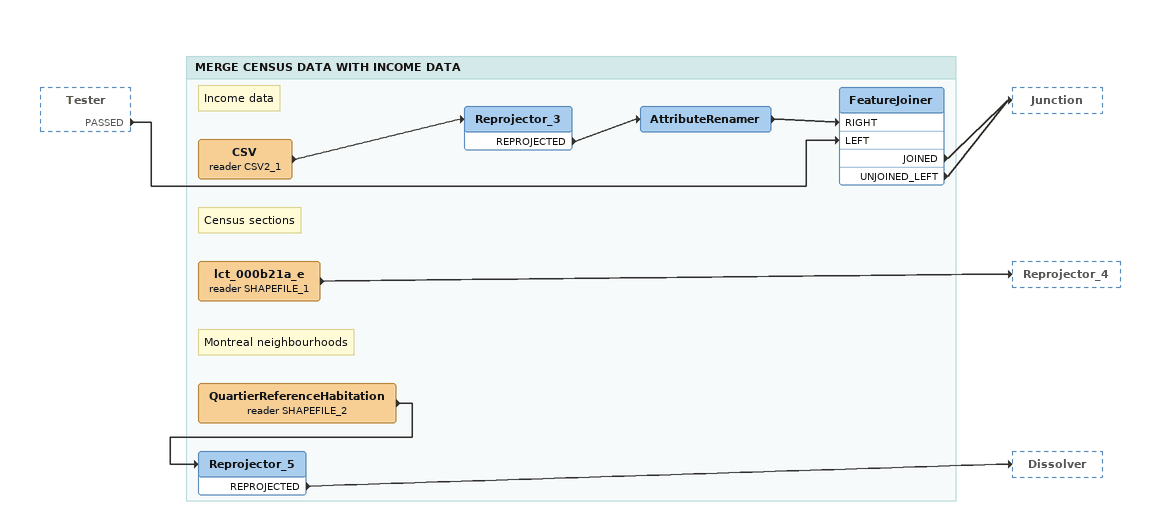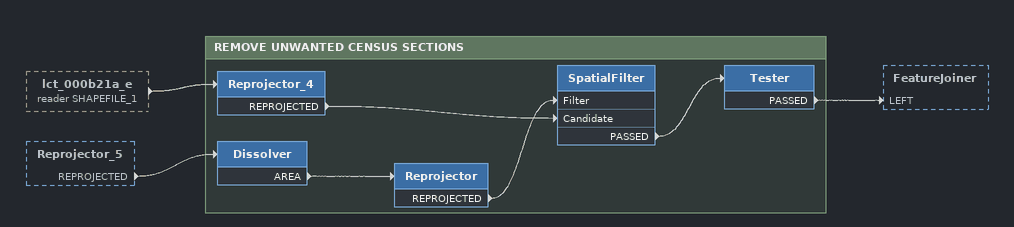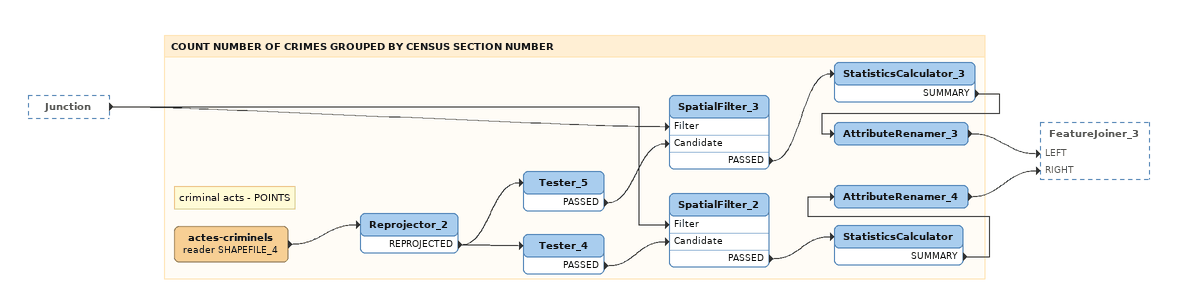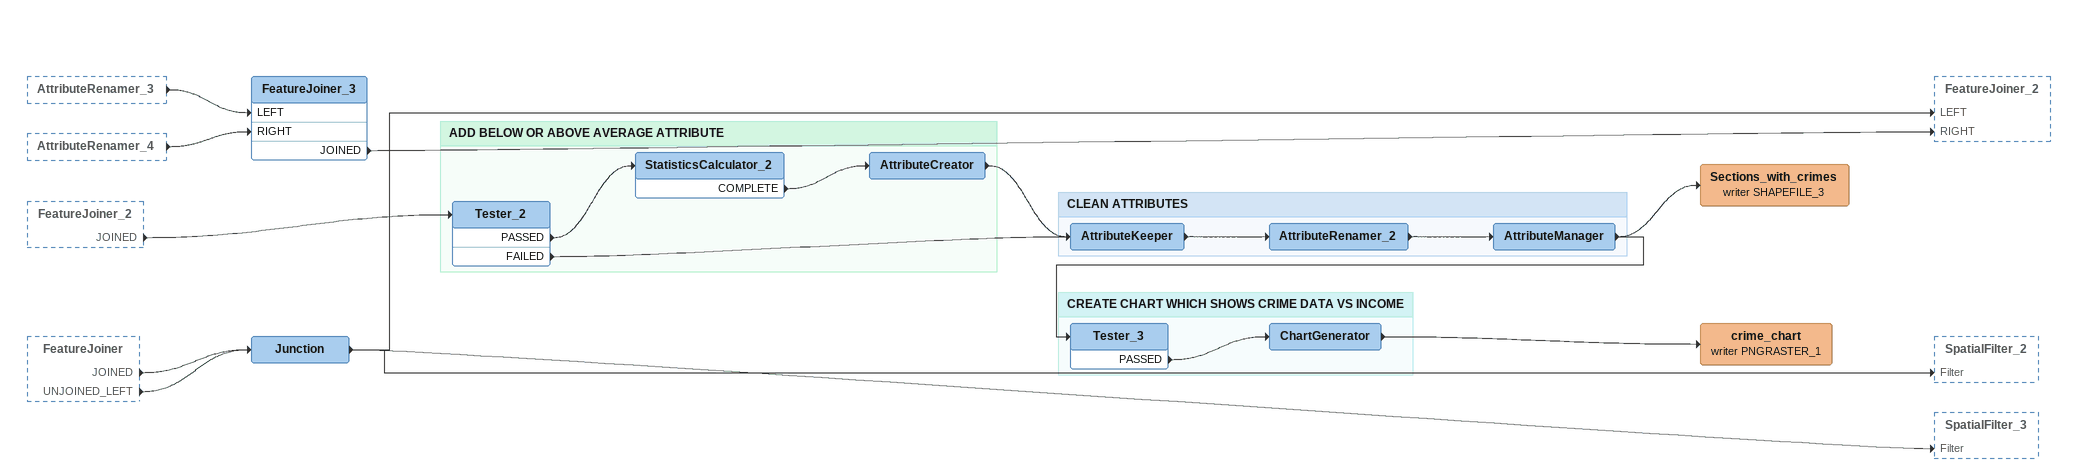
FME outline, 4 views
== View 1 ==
Tester [outside]
    PASSED -> FeatureJoiner [LEFT]

Bookmark: MERGE CENSUS DATA WITH INCOME DATA
Note: Income data
CSV (reader CSV2_1)
    -> Reprojector_3
Reprojector_3
    REPROJECTED -> AttributeRenamer
AttributeRenamer
    -> FeatureJoiner [RIGHT]
Note: Census sections
lct_000b21a_e (reader SHAPEFILE_1)
    -> Reprojector_4
Note: Montreal neighbourhoods
QuartierReferenceHabitation (reader SHAPEFILE_2)
    -> Reprojector_5
Reprojector_5
    REPROJECTED -> Dissolver
FeatureJoiner
    JOINED -> Junction
    UNJOINED_LEFT -> Junction

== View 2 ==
lct_000b21a_e (reader SHAPEFILE_1) [outside]
    -> Reprojector_4
Reprojector_5 [outside]
    REPROJECTED -> Dissolver

Bookmark: REMOVE UNWANTED CENSUS SECTIONS
Reprojector_4
    REPROJECTED -> SpatialFilter [Candidate]
Dissolver
    AREA -> Reprojector
Reprojector
    REPROJECTED -> SpatialFilter [Filter]
SpatialFilter
    PASSED -> Tester
Tester
    PASSED -> FeatureJoiner [LEFT]

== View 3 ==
Junction [outside]
    -> SpatialFilter_2 [Filter]
    -> SpatialFilter_3 [Filter]

Bookmark: COUNT NUMBER OF CRIMES GROUPED BY CENSUS SECTION NUMBER
Note: criminal acts - POINTS
actes-criminels (reader SHAPEFILE_4)
    -> Reprojector_2
Reprojector_2
    REPROJECTED -> Tester_4
    REPROJECTED -> Tester_5
Tester_5
    PASSED -> SpatialFilter_3 [Candidate]
Tester_4
    PASSED -> SpatialFilter_2 [Candidate]
SpatialFilter_3
    PASSED -> StatisticsCalculator_3
StatisticsCalculator_3
    SUMMARY -> AttributeRenamer_3
AttributeRenamer_3
    -> FeatureJoiner_3 [LEFT]
SpatialFilter_2
    PASSED -> StatisticsCalculator
StatisticsCalculator
    SUMMARY -> AttributeRenamer_4
AttributeRenamer_4
    -> FeatureJoiner_3 [RIGHT]

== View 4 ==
AttributeRenamer_3 [outside]
    -> FeatureJoiner_3 [LEFT]
AttributeRenamer_4 [outside]
    -> FeatureJoiner_3 [RIGHT]
FeatureJoiner_2 [outside]
    JOINED -> Tester_2
FeatureJoiner [outside]
    JOINED -> Junction
    UNJOINED_LEFT -> Junction
Junction
    -> SpatialFilter_2 [Filter]
    -> FeatureJoiner_2 [LEFT]
    -> SpatialFilter_3 [Filter]
FeatureJoiner_3
    JOINED -> FeatureJoiner_2 [RIGHT]
Sections_with_crimes (writer SHAPEFILE_3)
crime_chart (writer PNGRASTER_1)

Bookmark: ADD BELOW OR ABOVE AVERAGE ATTRIBUTE
Tester_2
    PASSED -> StatisticsCalculator_2
    FAILED -> AttributeKeeper
StatisticsCalculator_2
    COMPLETE -> AttributeCreator
AttributeCreator
    -> AttributeKeeper

Bookmark: CLEAN ATTRIBUTES
AttributeKeeper
    -> AttributeRenamer_2
AttributeRenamer_2
    -> AttributeManager
AttributeManager
    -> Sections_with_crimes (writer SHAPEFILE_3)
    -> Tester_3

Bookmark: CREATE CHART WHICH SHOWS CRIME DATA VS INCOME
Tester_3
    PASSED -> ChartGenerator
ChartGenerator
    -> crime_chart (writer PNGRASTER_1)
